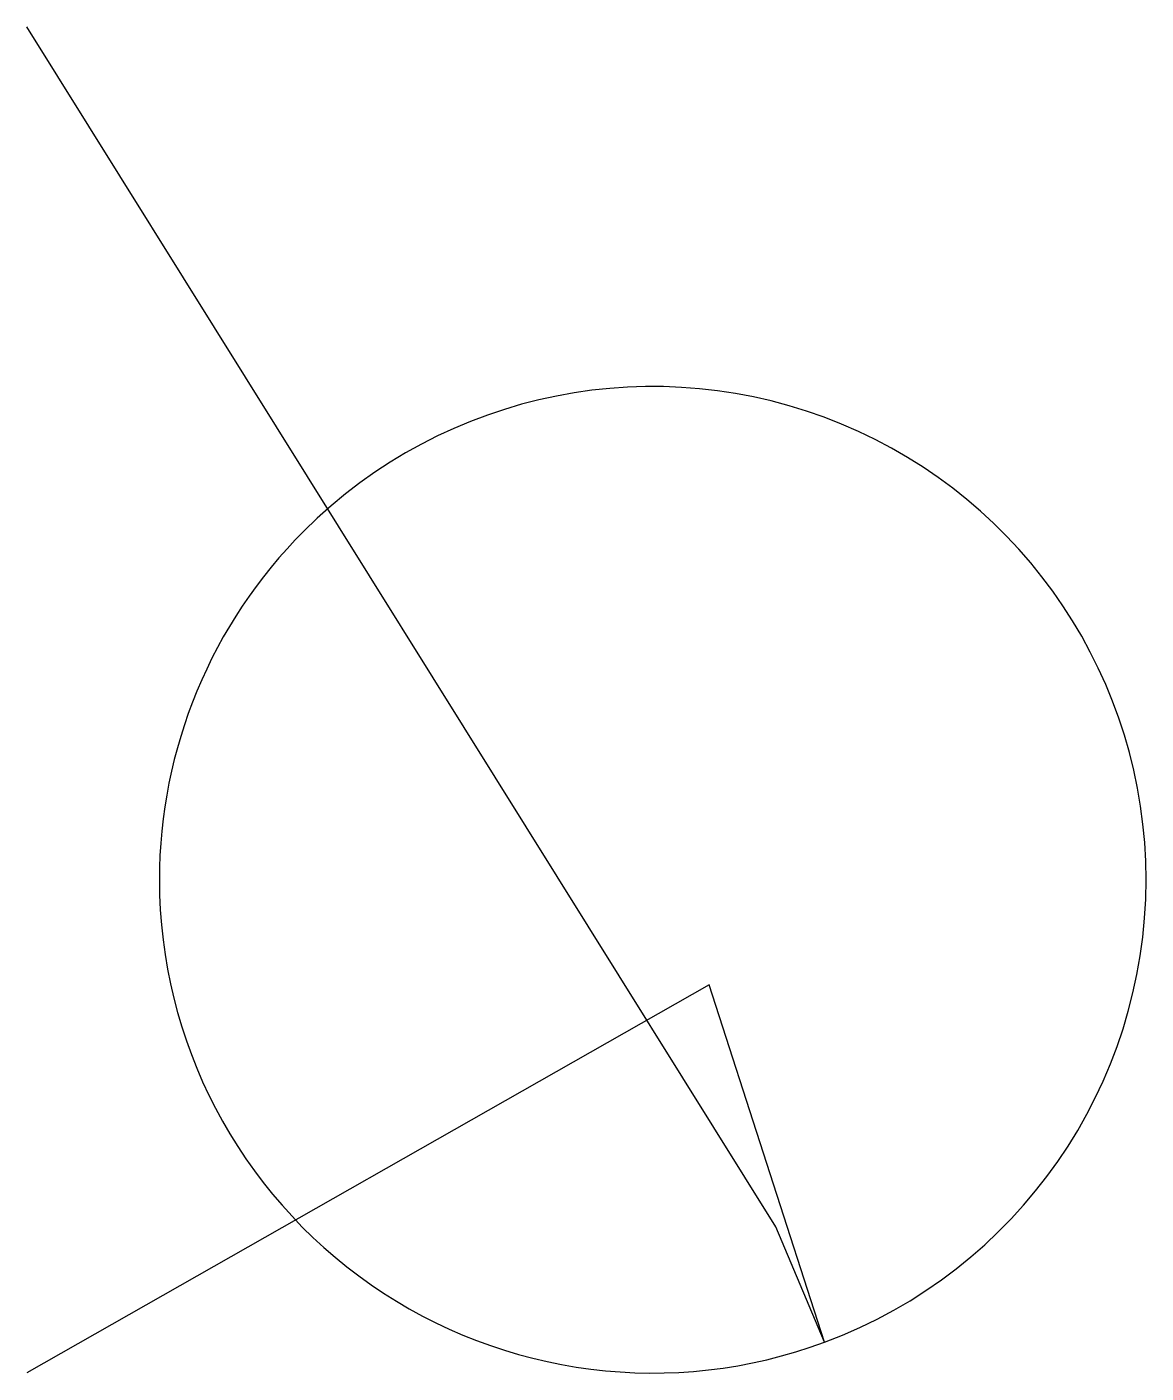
# Model space of a CAD drawing. Header units: inches. Extents: x 1.327 to 1.774, y 3.223 to 3.76.
import ezdxf

# ---------------------------------------------------------------- set-up
doc = ezdxf.new("R2010")
doc.units = ezdxf.units.IN
doc.layers.get('0').update_dxf_attribs({"linetype": 'CONTINUOUS'})
doc.layers.add('3', color=7, linetype='CONTINUOUS')
doc.layers.add('9', color=7, linetype='CONTINUOUS')

msp = doc.modelspace()

# ---------------------------------------------------------------- linework, layer by layer
at = {"color": 0, "linetype": 'CONTINUOUS'}
for p, q in [((1.62652, 3.28093), (1.32749, 3.76018)), ((1.59992, 3.37762), (1.32749, 3.22266))]:
    msp.add_line(p, q, dxfattribs=at)
at = {"layer": '3', "color": 3, "linetype": 'CONTINUOUS'}
for start, end in [(360, 135), (135, 180), (180, 290.3711), (290.3711, 0)]:
    msp.add_arc((1.57738, 3.41954), 0.197, start, end, dxfattribs=at)
at = {"layer": '9', "color": 9, "linetype": 'CONTINUOUS'}
for q in [(1.59992, 3.37762), (1.62652, 3.28093)]:
    msp.add_line((1.64595, 3.23486), q, dxfattribs=at)

doc.saveas('drawing.dxf')
